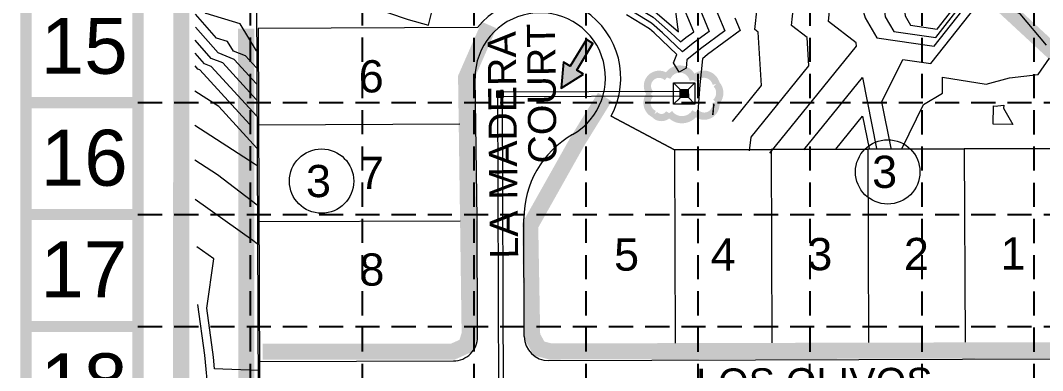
# Model space of a CAD drawing. Extents: x 18544 to 21332, y 16212 to 20668.
# Drawn here: x 18544 to 19179, y 19386 to 19603 of the extents above; entities that cross this region are included whole.
import ezdxf
from ezdxf.enums import TextEntityAlignment as Align

# ---------------------------------------------------------------- set-up
doc = ezdxf.new("R2010")
doc.units = 0
doc.header["$MEASUREMENT"] = 0
doc.linetypes.add('HIDDEN', pattern=[0.375, 0.25, -0.125])
doc.layers.get('0').update_dxf_attribs({"lineweight": 0})
for name, color, linetype, lineweight in [('10', 7, 'Continuous', 0), ('12', 7, 'Continuous', 0), ('13', 7, 'Continuous', 0), ('27', 7, 'Continuous', 0), ('33', 7, 'Continuous', 0), ('43', 7, 'Continuous', 0), ('5', 7, 'Continuous', 0), ('6', 7, 'Continuous', 0), ('62', 7, 'Continuous', 0), ('Erosion Blanket', 84, 'Continuous', 0)]:
    doc.layers.add(name, color=color, linetype=linetype, lineweight=lineweight)
for name, color, linetype in [('ARROWS', 7, 'Continuous'), ('BASE', 7, 'Continuous'), ('GRID', 254, 'HIDDEN'), ('Inlet Protection', 5, 'Continuous'), ('Limits of Disturbance', 1, 'Continuous'), ('SILT FENCE', 200, 'Continuous')]:
    doc.layers.add(name, color=color, linetype=linetype)
doc.styles.get("Standard").update_dxf_attribs({"font": 'ARIAL.TTF'})

# ---------------------------------------------------------------- blocks, each defined once
blk = doc.blocks.new('MHSD2')
at = {"layer": '43', "linetype": 'Continuous', "lineweight": 0}
blk.add_hatch(color=7, dxfattribs=at).paths.add_polyline_path([(-0.5, 0.5), (0.5, 0.5), (0.5, -0.5), (-0.5, -0.5)], flags=16)
at = {"layer": '43', "color": 7, "linetype": 'Continuous', "lineweight": 0}
for p, q in [((-0.5, 0.5), (0.5, 0.5)), ((-0.5, -0.5), (-0.5, 0.5)), ((0.5, 0.5), (0.5, -0.5)), ((0.5, -0.5), (-0.5, -0.5))]:
    blk.add_line(p, q, dxfattribs=at)
blk.add_lwpolyline([(-0.5, 0.5), (0.5, 0.5), (0.5, -0.5), (-0.5, -0.5), (-0.5, 0.5)], close=True, dxfattribs=at)
at = {"layer": '43', "color": 1, "linetype": 'Continuous', "lineweight": 0}
blk.add_point((0, 0), dxfattribs=at)
blk = doc.blocks.new('MHSD3')
at = {"layer": '43', "linetype": 'Continuous', "lineweight": 0}
blk.add_hatch(color=7, dxfattribs=at).paths.add_polyline_path([(-2.58, 2.58), (2.58, 2.58), (2.58, -2.58), (-2.58, -2.58)], flags=16)
at = {"layer": '43', "color": 7, "linetype": 'Continuous', "lineweight": 0}
for p, q in [((-6.58, 6.58), (6.58, 6.58)), ((-6.58, -6.58), (-6.58, 6.58)), ((-2.58, 2.58), (-6.58, 6.58)), ((2.58, 2.58), (6.58, 6.58)), ((6.58, 6.58), (6.58, -6.58)), ((-2.58, 2.58), (2.58, -2.58)), ((-2.58, 2.58), (2.58, 2.58)), ((-2.58, -2.58), (-2.58, 2.58)), ((2.58, 2.58), (2.58, -2.58)), ((-2.58, -2.58), (-6.58, -6.58)), ((2.58, -2.58), (-2.58, -2.58)), ((2.58, -2.58), (6.58, -6.58)), ((6.58, -6.58), (-6.58, -6.58))]:
    blk.add_line(p, q, dxfattribs=at)
blk = doc.blocks.new('arrow')
blk.add_lwpolyline([(-67, -25.4), (-59.3, -25.4), (-59.6, -56.1), (-51.9, -56.2), (-51.6, -25.5), (-44, -25.5), (-55.3, -2.4), (-67, -25.4)], close=True)
at = {"color": 254}
for points in [[(-44, -25.5), (-67, -25.4), (-55.3, -2.4), (-67, -25.4)], [(-59.6, -56.1), (-51.9, -56.2), (-59.3, -25.4), (-51.6, -25.5)]]:
    blk.add_solid(points, dxfattribs=at)

msp = doc.modelspace()

# ---------------------------------------------------------------- linework, layer by layer
at = {"layer": '12', "color": 7, "linetype": 'Continuous', "lineweight": 0}
msp.add_line((18956.36, 19560.11), (18956.38, 19556.11), dxfattribs=at)
at = {"layer": '13', "color": 7, "linetype": 'Continuous', "lineweight": 0}
for centre in [(19082.77, 19509.42), (18731.17, 19503.7)]:
    msp.add_circle(centre, 20, dxfattribs=at)
at = {"layer": '27', "color": 7, "linetype": 'Continuous', "lineweight": 0}
for p, q in [((18827.82, 19480.19), (18826.51, 19567.65)), ((18828.09, 19407.1), (18827.82, 19480.19)), ((18857.09, 19407.21), (18856.82, 19480.29)), ((18872.14, 19392.26), (19200.04, 19393.44)), ((18692.64, 19391.61), (18813.14, 19392.05))]:
    msp.add_line(p, q, dxfattribs=at)
for centre, radius, start, end in [((18867.01, 19567.79), 40.5, 299.71355, 180.20615), ((18916.82, 19480.51), 60, 119.71355, 180.20612), ((18813.09, 19407.05), 15, 270.20611, 0.20612), ((18872.09, 19407.26), 15, 180.20612, 270.20612)]:
    msp.add_arc(centre, radius, start, end, dxfattribs=at)
at = {"layer": '33', "color": 7, "linetype": 'Continuous', "lineweight": 0}
for p, q in [((18827.97, 19599.03), (18691.9, 19598.54)), ((18840.64, 19559.09), (18953.78, 19559.5)), ((18842.03, 19174.11), (18840.64, 19559.09)), ((18843.45, 19556.31), (18953.79, 19556.71)), ((18844.82, 19174.12), (18843.45, 19556.31)), ((18817.11, 19538.99), (18692.11, 19538.54)), ((18911.06, 19544.14), (18950.36, 19523.04)), ((18950.36, 19523.04), (19190.36, 19523.9)), ((18950.36, 19523.04), (18950.79, 19403.04)), ((19010.36, 19523.26), (19010.79, 19403.26)), ((19070.36, 19523.47), (19070.79, 19403.47)), ((19130.36, 19523.69), (19130.79, 19403.69)), ((18692.33, 19478.54), (18817.33, 19478.99))]:
    msp.add_line(p, q, dxfattribs=at)
at = {"layer": '5', "color": 254, "linetype": 'Continuous', "lineweight": 0}
for points in [[(19131.59, 19653.67), (19090.06, 19672.45), (19074.17, 19663.83), (19072.03, 19651.26), (19078.34, 19629.57), (19081.16, 19605.81), (19086.56, 19596.59), (19112.56, 19592.8), (19128.06, 19612.47), (19135.44, 19651.86)], [(19131.59, 19653.67), (19090.06, 19672.45), (19074.17, 19663.83), (19072.03, 19651.26), (19078.34, 19629.57), (19081.16, 19605.81), (19086.56, 19596.59), (19112.56, 19592.8), (19128.06, 19612.47), (19135.44, 19651.86)], [(18926.02, 19647.69), (18909.32, 19626.8), (18938.11, 19609.11), (18952.8, 19596.33), (18948.09, 19632.62)], [(18926.02, 19647.69), (18909.32, 19626.8), (18938.11, 19609.11), (18952.8, 19596.33), (18948.09, 19632.62)], [(18974.59, 19551.44), (18974.52, 19550.69), (18974.11, 19544.96), (18974.74, 19550.44), (18974.94, 19550.68), (18974.9, 19551.25)], [(18974.59, 19551.44), (18974.52, 19550.69), (18974.11, 19544.96), (18974.74, 19550.44), (18974.94, 19550.68), (18974.9, 19551.25)], [(19148.37, 19539.02), (19148.42, 19550.42), (19150.15, 19550.15), (19151.07, 19550.4), (19154.89, 19550.83), (19154.76, 19548.94), (19160.43, 19538.79)], [(19148.37, 19539.02), (19148.42, 19550.42), (19150.15, 19550.15), (19151.07, 19550.4), (19154.89, 19550.83), (19154.76, 19548.94), (19160.43, 19538.79)]]:
    msp.add_lwpolyline(points, close=True, dxfattribs=at)
for points in [[(18691.22, 19584.08), (18691.21, 19584.45), (18690.85, 19584.52), (18680.66, 19601.35), (18659.59, 19607.89), (18653.02, 19615.42)], [(18691.22, 19584.08), (18691.21, 19584.45), (18690.85, 19584.52), (18680.66, 19601.35), (18659.59, 19607.89), (18653.02, 19615.42)], [(18686.5, 19538.97), (18655.61, 19572.73), (18654.36, 19573.23), (18652.61, 19575.23)], [(19050.51, 19523.5), (19067.2, 19544.14), (19071.2, 19523.87)], [(19050.51, 19523.5), (19067.2, 19544.14), (19071.2, 19523.87)], [(18691.96, 19386.15), (18669.96, 19386.93), (18664.72, 19387.07), (18664.09, 19394.29), (18659.85, 19424.74), (18664.28, 19455.44), (18653.7, 19462.96)], [(18691.96, 19386.15), (18669.96, 19386.93), (18664.72, 19387.07), (18664.09, 19394.29), (18659.85, 19424.74), (18664.28, 19455.44), (18653.7, 19462.96)]]:
    msp.add_lwpolyline(points, dxfattribs=at)
at = {"layer": '6', "color": 254, "linetype": 'Continuous', "lineweight": 0}
for p, q in [((18692.69, 19217.84), (18689.8, 19890.86)), ((18692.69, 19217.84), (18689.8, 19890.86)), ((18955.07, 19637.75), (18971.94, 19596.73)), ((18955.07, 19637.75), (18971.94, 19596.73)), ((19023.09, 19600.35), (19026.64, 19635.2)), ((19023.09, 19600.35), (19026.64, 19635.2)), ((18966.8, 19632.76), (18981.52, 19596.96)), ((18966.8, 19632.76), (18981.52, 19596.96)), ((18936, 19601.83), (18901.45, 19623.06)), ((18936, 19601.83), (18901.45, 19623.06)), ((19045.92, 19602.77), (19047.7, 19620.18)), ((19045.92, 19602.77), (19047.7, 19620.18)), ((19000.25, 19597.94), (19001.6, 19611.19)), ((19000.25, 19597.94), (19001.6, 19611.19)), ((18665.9, 19592.54), (18652.94, 19607.38)), ((18665.9, 19592.54), (18652.94, 19607.38)), ((18934.94, 19598.19), (18920.5, 19607.07)), ((18934.94, 19598.19), (18920.5, 19607.07)), ((18987.87, 19605.07), (18991.11, 19597.19)), ((18987.87, 19605.07), (18991.11, 19597.19)), ((19063.22, 19589.52), (19045.92, 19602.77)), ((19063.22, 19589.52), (19045.92, 19602.77)), ((18666.86, 19583.31), (18652.86, 19599.34)), ((18666.86, 19583.31), (18652.86, 19599.34)), ((18937.79, 19595.72), (18934.94, 19598.19)), ((18937.79, 19595.72), (18934.94, 19598.19)), ((18942.81, 19595.9), (18936, 19601.83)), ((18942.81, 19595.9), (18936, 19601.83)), ((18951.78, 19582.26), (18937.79, 19595.72)), ((18951.78, 19582.26), (18937.79, 19595.72)), ((18955.27, 19583.92), (18942.81, 19595.9)), ((18955.27, 19583.92), (18942.81, 19595.9)), ((18971.94, 19596.73), (18961.88, 19589.33)), ((18971.94, 19596.73), (18961.88, 19589.33)), ((18981.52, 19596.96), (18966.42, 19585.84)), ((18981.52, 19596.96), (18966.42, 19585.84)), ((18991.11, 19597.19), (18970.96, 19582.36)), ((18991.11, 19597.19), (18970.96, 19582.36)), ((19002.39, 19596.3), (19000.25, 19597.94)), ((19002.39, 19596.3), (19000.25, 19597.94)), ((19004.41, 19562.99), (19002.39, 19596.3)), ((19004.41, 19562.99), (19002.39, 19596.3)), ((19032.81, 19592.91), (19023.09, 19600.35)), ((19032.81, 19592.91), (19023.09, 19600.35)), ((18662.69, 19579.95), (18652.78, 19591.31)), ((18662.69, 19579.95), (18652.78, 19591.31)), ((18672.82, 19590.39), (18665.9, 19592.54)), ((18672.82, 19590.39), (18665.9, 19592.54)), ((18676.38, 19584.51), (18672.82, 19590.39)), ((18676.38, 19584.51), (18672.82, 19590.39)), ((18961.88, 19589.33), (18955.27, 19583.92)), ((18961.88, 19589.33), (18955.27, 19583.92)), ((19033.87, 19575.3), (19032.81, 19592.91)), ((19033.87, 19575.3), (19032.81, 19592.91)), ((19063.34, 19587.6), (19063.22, 19589.52)), ((19063.34, 19587.6), (19063.22, 19589.52)), ((18676.86, 19579.27), (18666.86, 19583.31)), ((18676.86, 19579.27), (18666.86, 19583.31)), ((18683.95, 19581.45), (18676.38, 19584.51)), ((18683.95, 19581.45), (18676.38, 19584.51)), ((18966.42, 19585.84), (18958.03, 19578.99)), ((18966.42, 19585.84), (18958.03, 19578.99)), ((19009.57, 19521.13), (19063.34, 19587.6)), ((19009.57, 19521.13), (19063.34, 19587.6)), ((18669.78, 19577.09), (18662.69, 19579.95)), ((18669.78, 19577.09), (18662.69, 19579.95)), ((18690.81, 19554.1), (18669.78, 19577.09)), ((18690.81, 19554.1), (18669.78, 19577.09)), ((18690.75, 19564.1), (18676.86, 19579.27)), ((18690.75, 19564.1), (18676.86, 19579.27)), ((18690.68, 19574.09), (18683.95, 19581.45)), ((18690.68, 19574.09), (18683.95, 19581.45)), ((18949.77, 19577.23), (18951.78, 19582.26)), ((18949.77, 19577.23), (18951.78, 19582.26)), ((18953.35, 19571.29), (18949.77, 19577.23)), ((18953.35, 19571.29), (18949.77, 19577.23)), ((18958.03, 19578.99), (18957.79, 19576.5)), ((18958.03, 19578.99), (18957.79, 19576.5)), ((18967.66, 19579.66), (18966.16, 19563.6)), ((18967.66, 19579.66), (18966.16, 19563.6)), ((18970.96, 19582.36), (18967.66, 19579.66)), ((18970.96, 19582.36), (18967.66, 19579.66)), ((18957.61, 19573.91), (18953.35, 19571.29)), ((18957.61, 19573.91), (18953.35, 19571.29)), ((18957.79, 19576.5), (18957.61, 19573.91)), ((18957.79, 19576.5), (18957.61, 19573.91)), ((18997.96, 19530.9), (19033.87, 19575.3)), ((18997.96, 19530.9), (19033.87, 19575.3)), ((18691.2, 19563.99), (18690.75, 19564.1)), ((18691.2, 19563.99), (18690.75, 19564.1)), ((18667.28, 19550.04), (18652.53, 19559.59)), ((18667.28, 19550.04), (18652.53, 19559.59)), ((18966.16, 19563.6), (18964.95, 19546.85)), ((18966.16, 19563.6), (18964.95, 19546.85)), ((18986.35, 19540.67), (19004.41, 19562.99)), ((18986.35, 19540.67), (19004.41, 19562.99)), ((18691.24, 19554), (18690.81, 19554.1)), ((18691.24, 19554), (18690.81, 19554.1)), ((18691.01, 19524.11), (18667.28, 19550.04)), ((18691.01, 19524.11), (18667.28, 19550.04)), ((18689.4, 19514.37), (18652.45, 19538.27)), ((18689.4, 19514.37), (18652.45, 19538.27)), ((18996.99, 19522.54), (18997.96, 19530.9)), ((18652.37, 19516.96), (18666.57, 19507.78)), ((18652.37, 19516.96), (18666.57, 19507.78)), ((18691.08, 19513.09), (18689.4, 19514.37)), ((18691.08, 19513.09), (18689.4, 19514.37)), ((18666.57, 19507.78), (18691.17, 19489.05)), ((18666.57, 19507.78), (18691.17, 19489.05)), ((18691.17, 19489.05), (18691.52, 19488.82)), ((18691.17, 19489.05), (18691.52, 19488.82)), ((18654.17, 19427.15), (18658.57, 19395.53)), ((18654.17, 19427.15), (18658.57, 19395.53)), ((18658.57, 19395.53), (18660.73, 19370.99)), ((18658.57, 19395.53), (18660.73, 19370.99))]:
    msp.add_line(p, q, dxfattribs=at)
for points in [[(19084.88, 19524.12), (19079.19, 19552.97), (19092.07, 19579.27), (19109.52, 19576.73), (19141.88, 19617.82), (19143.77, 19627.91), (19148.01, 19646.18), (19148.49, 19658.35), (19157.2, 19703.46), (19157.25, 19703.52), (19157.24, 19703.59), (19157.14, 19703.76), (19134.27, 19753.62), (19132.75, 19758.21), (19135.38, 19778.48), (19135.6, 19811.17), (19142.33, 19824.36), (19159.26, 19847.65), (19171.4, 19856.31), (19198.77, 19875.61)], [(19084.88, 19524.12), (19079.19, 19552.97), (19092.07, 19579.27), (19109.52, 19576.73), (19141.88, 19617.82), (19143.77, 19627.91), (19148.01, 19646.18), (19148.49, 19658.35), (19157.2, 19703.46), (19157.25, 19703.52), (19157.24, 19703.59), (19157.14, 19703.76), (19134.27, 19753.62), (19132.75, 19758.21), (19135.38, 19778.48), (19135.6, 19811.17), (19142.33, 19824.36), (19159.26, 19847.65), (19171.4, 19856.31), (19198.77, 19875.61)], [(19181.31, 19588.22), (19165.05, 19607.57), (19159.21, 19610.01), (19158.86, 19618.1), (19148.92, 19622.14), (19146.82, 19620.92), (19152.09, 19643.61), (19152.73, 19660), (19154.87, 19671.11), (19172.64, 19691.45), (19168.93, 19716.77), (19151.59, 19746.65), (19145.16, 19754.67), (19142.74, 19761.96), (19147.52, 19798.72), (19150.81, 19801.31), (19152.89, 19807.2), (19170.75, 19831.78), (19176.78, 19836.08), (19215.47, 19863.37)], [(19181.31, 19588.22), (19165.05, 19607.57), (19159.21, 19610.01), (19158.86, 19618.1), (19148.92, 19622.14), (19146.82, 19620.92), (19152.09, 19643.61), (19152.73, 19660), (19154.87, 19671.11), (19172.64, 19691.45), (19168.93, 19716.77), (19151.59, 19746.65), (19145.16, 19754.67), (19142.74, 19761.96), (19147.52, 19798.72), (19150.81, 19801.31), (19152.89, 19807.2), (19170.75, 19831.78), (19176.78, 19836.08), (19215.47, 19863.37)], [(18691.29, 19544.01), (18690.88, 19544.11), (18662.69, 19574.91), (18658.53, 19576.59), (18652.69, 19583.27)], [(18691.29, 19544.01), (18690.88, 19544.11), (18662.69, 19574.91), (18658.53, 19576.59), (18652.69, 19583.27)], [(19091.83, 19524.24), (19105.05, 19551.26), (19116.78, 19558.25), (19116.82, 19568.2), (19143.94, 19564), (19158.38, 19567.91), (19176.23, 19569.95), (19183.33, 19580.08)], [(19091.83, 19524.24), (19105.05, 19551.26), (19116.78, 19558.25), (19116.82, 19568.2), (19143.94, 19564), (19158.38, 19567.91), (19176.23, 19569.95), (19183.33, 19580.08)], [(19030.71, 19523.15), (19067.06, 19568.08), (19075.76, 19523.96)], [(19030.71, 19523.15), (19067.06, 19568.08), (19075.76, 19523.96)], [(18652.7, 19492.54), (18688.56, 19467.05), (18691.26, 19465), (18692.46, 19464.24)], [(18652.7, 19492.54), (18688.56, 19467.05), (18691.26, 19465), (18692.46, 19464.24)]]:
    msp.add_lwpolyline(points, dxfattribs=at)
for points in [[(18903.74, 19639.58), (18896.43, 19630.44), (18937.05, 19605.47), (18947.84, 19596.09), (18954.05, 19590.12), (18957.34, 19592.81), (18962.35, 19596.5), (18953.95, 19616.94), (18951.13, 19638.64), (18934.22, 19650.19), (18934.21, 19684.34), (18934.53, 19685.63), (18933.73, 19685.93), (18933.58, 19684.66), (18920.9, 19654.85)], [(18903.74, 19639.58), (18896.43, 19630.44), (18937.05, 19605.47), (18947.84, 19596.09), (18954.05, 19590.12), (18957.34, 19592.81), (18962.35, 19596.5), (18953.95, 19616.94), (18951.13, 19638.64), (18934.22, 19650.19), (18934.21, 19684.34), (18934.53, 19685.63), (18933.73, 19685.93), (18933.58, 19684.66), (18920.9, 19654.85)], [(19113.73, 19680.55), (19092.03, 19690.36), (19060.46, 19673.24), (19056.22, 19648.27), (19068.75, 19605.2), (19068.75, 19605.18), (19076.11, 19592.6), (19111.55, 19587.44), (19132.66, 19614.25), (19138.55, 19645.68), (19139.86, 19651.31), (19140.01, 19655.07), (19142.7, 19669.02)], [(19113.73, 19680.55), (19092.03, 19690.36), (19060.46, 19673.24), (19056.22, 19648.27), (19068.75, 19605.2), (19068.75, 19605.18), (19076.11, 19592.6), (19111.55, 19587.44), (19132.66, 19614.25), (19138.55, 19645.68), (19139.86, 19651.31), (19140.01, 19655.07), (19142.7, 19669.02)], [(19088.67, 19654.27), (19088.1, 19654.53), (19087.88, 19654.41), (19087.85, 19654.24), (19087.94, 19653.94), (19093.58, 19606.45), (19097.02, 19600.57), (19113.58, 19598.16), (19123.45, 19610.69), (19128.15, 19635.78)], [(19088.67, 19654.27), (19088.1, 19654.53), (19087.88, 19654.41), (19087.85, 19654.24), (19087.94, 19653.94), (19093.58, 19606.45), (19097.02, 19600.57), (19113.58, 19598.16), (19123.45, 19610.69), (19128.15, 19635.78)], [(18797.54, 19600.54), (18800.8, 19613.84), (18797.91, 19617.47), (18796.3, 19619.01), (18782.36, 19630.01), (18780.42, 19630.21), (18776.36, 19629.42), (18750.3, 19622.83), (18746.42, 19617.37), (18785.02, 19604.07)], [(18797.54, 19600.54), (18800.8, 19613.84), (18797.91, 19617.47), (18796.3, 19619.01), (18782.36, 19630.01), (18780.42, 19630.21), (18776.36, 19629.42), (18750.3, 19622.83), (18746.42, 19617.37), (18785.02, 19604.07)]]:
    msp.add_lwpolyline(points, close=True, dxfattribs=at)
at = {"layer": '62', "color": 7, "linetype": 'Continuous', "lineweight": 0}
for points in [[(19190.36, 19523.9), (18950.36, 19523.04), (18911.06, 19544.14, 0.912821), (18827.97, 19599.03)], [(18827.97, 19599.03), (18691.9, 19598.54), (18694.41, 18900.74), (18846.19, 18856.22, 0.368427), (18908.91, 18839.63), (18993.45, 18714.84), (19080.21, 18597.52, 0.207464), (19085.86, 18558.14), (19163.22, 18432.5, 0.131495), (19294.71, 18308.16), (19312.27, 18298.66, -0.13927), (19429.65, 18184.22), (19525.02, 18018.16, 0.230368), (19724.08, 17882.96), (19747.47, 17621.58)]]:
    msp.add_lwpolyline(points, format="xyb", dxfattribs=at)
at = {"layer": 'BASE', "const_width": 6.95}
for points in [[(21328.74, 16215.16), (21328.74, 20664.92), (18547.64, 20664.92), (18547.64, 16215.16)], [(21259.21, 16284.69), (21259.21, 20595.39), (18617.17, 20595.39), (18617.17, 16284.69)]]:
    msp.add_lwpolyline(points, close=True, dxfattribs=at)
for points in [[(18617.17, 19552.48), (18547.64, 19552.48)], [(18617.17, 19482.95), (18547.64, 19482.95)], [(18617.17, 19413.43), (18547.64, 19413.43)]]:
    msp.add_lwpolyline(points, dxfattribs=at)
at = {"layer": 'Erosion Blanket', "linetype": 'Continuous', "lineweight": 0, "const_width": 10, "flags": 128}
for points in [[(18694.5, 19397.84), (18812.82, 19397.84), (18820.93, 19401.47), (18823.17, 19408.74), (18820.95, 19568.08), (18835.23, 19600.65)], [(18907.12, 19555.96), (18890.23, 19528.64), (18860.74, 19476.16), (18861.97, 19407.4), (18866.27, 19399.73), (18873.33, 19397.89), (19192.39, 19398.66)]]:
    msp.add_lwpolyline(points, dxfattribs=at)
at = {"layer": 'GRID', "color": 252, "linetype": 'HIDDEN', "ltscale": 60}
for p, q in [((18687.33, 16562.81), (18686.96, 20592.78)), ((18757.15, 16562.8), (18756.29, 20592.75)), ((18826.47, 16562.79), (18825.83, 20592.57)), ((18896.37, 16562.78), (18895.27, 20592.46)), ((18965.26, 16562.76), (18964.97, 20593)), ((19034.36, 16562.75), (19034.58, 20592.87)), ((19104.42, 16562.74), (19104.04, 20592.61)), ((19174.19, 16562.73), (19173.48, 20592.67)), ((18617.17, 19552.48), (21259.21, 19552.48)), ((18617.17, 19482.95), (21259.21, 19482.95)), ((18617.17, 19413.43), (21259.21, 19413.43))]:
    msp.add_line(p, q, dxfattribs=at)
at = {"layer": 'Inlet Protection', "color": 5, "const_width": 4.48}
msp.add_lwpolyline([(18963.34, 19546.56, 0.520567), (18963.34, 19546.56, 0.765195), (18975.98, 19552.68, 0.417879), (18976.23, 19564.04, 0.6649), (18961.93, 19566.45, 0.744833), (18945.78, 19568.06, 0.975642), (18935.55, 19557.81, 0.520567), (18937.87, 19545.24, 0.520567), (18947.08, 19545.93, 0.540264), (18963.34, 19546.56)], format="xyb", close=True, dxfattribs=at)
at = {"layer": 'Limits of Disturbance', "linetype": 'HIDDEN', "lineweight": 0, "ltscale": 140, "const_width": 10, "flags": 128}
msp.add_lwpolyline([(20649.39, 17199.32), (20652.12, 17200.18), (20760.22, 17540.84), (21094.72, 17580.1), (21111.08, 17505.68), (21170.01, 17520.4), (21169.56, 17602.84), (21132.5, 17880.58), (21077.07, 18149.79), (21008.05, 18392.1), (20979.79, 18497.68), (20950.49, 18552.65), (20728.61, 19075.85), (20683.72, 19228.33), (20609.2, 19883.34), (20558.46, 19931.79), (20355.67, 19933.18), (20136.71, 19946.7), (19893.15, 19945.47), (19375.87, 19948.09), (19375.87, 20019.02), (18644.13, 20020.39), (18643.87, 18862.94), (18827.86, 18805.32), (19033.82, 18530.92), (19537.81, 17889.59), (19393.55, 17737.74), (19433.09, 17690.35), (19586.99, 17852.68), (19779.36, 17824.91), (19787.14, 17612.77), (19929.13, 17404.46), (20476.52, 17144.76), (20480.73, 17146.09)], dxfattribs=at)
at = {"layer": 'SILT FENCE', "linetype": 'Continuous', "lineweight": 0, "const_width": 10, "flags": 128}
for points in [[(19143.25, 19623.1), (19212.73, 19558.72), (19243.69, 19509.15), (19310.78, 19477.46), (19354.34, 19465.74), (19390.52, 19495.06), (19412.01, 19559.06), (19409.17, 19614.96), (19393.3, 19745.98)], [(18684.36, 19598.48), (18684.62, 18887.68), (18843.7, 18837.34), (18851.45, 18837.34), (18863.38, 18827.51), (19072.67, 18547.68), (19129.73, 18438.22), (19192.41, 18357.28), (19287.96, 18249.07), (19382.61, 18130.86), (19486.91, 18001.08), (19566.89, 17912.96)]]:
    msp.add_lwpolyline(points, dxfattribs=at)

# ---------------------------------------------------------------- block references
at = {"layer": '43', "color": 7, "linetype": 'Continuous', "lineweight": 0}
for name, p, xscale, yscale, rotation in [('MHSD3', (18956.37, 19558.11), 1.000001821832809, 1.000001821832809, 270.2062401164068), ('MHSD2', (18842.05, 19557.7), 3.999997974150002, 3.999997974150002, 0.2062405965970306)]:
    msp.add_blockref(name, p, dxfattribs=dict(at, xscale=xscale, yscale=yscale, rotation=rotation))
at = {"layer": 'ARROWS', "linetype": 'Continuous', "lineweight": 0, "ltscale": 5, "xscale": 0.63000000000416, "yscale": 0.63000000000416, "zscale": 0.63, "rotation": 149.0522795052796}
msp.add_blockref('arrow', (18849.36, 19578.12), dxfattribs=at)

# ---------------------------------------------------------------- texts
at = {"layer": '10', "color": 7, "linetype": 'Continuous', "lineweight": 0}
for s, rotation, p in [('LA MADERA', 90.66496, (18834.99, 19525.99)), ('COURT', 90.66496, (18859.14, 19557.93)), ('LOS OLIVOS', 0.20611, (19037.19, 19387.56))]:
    msp.add_text(s, height=17.5, rotation=rotation, dxfattribs=at).set_placement(p, align=Align.TOP_CENTER)
at = {"layer": '13', "color": 7, "linetype": 'Continuous', "lineweight": 0}
for s, p in [('6', (18762, 19568.8)), ('3', (19080.85, 19509.48)), ('3', (18729.25, 19503.76)), ('7', (18762.22, 19508.8)), ('3', (19040.6, 19458.37)), ('2', (19100.6, 19458.58)), ('1', (19160.6, 19458.8)), ('5', (18920.6, 19457.93)), ('4', (18980.6, 19458.15)), ('8', (18762.44, 19448.8))]:
    msp.add_text(s, height=20, dxfattribs=at).set_placement(p, align=Align.MIDDLE)
at = {"layer": 'BASE'}
for s, p in [('15', (18583.77, 19587.73)), ('16', (18583.77, 19518.21)), ('17', (18583.52, 19448.87)), ('18', (18583.52, 19379.34))]:
    msp.add_text(s, height=34.764, dxfattribs=at).set_placement(p, align=Align.MIDDLE_CENTER)

doc.saveas('drawing.dxf')
